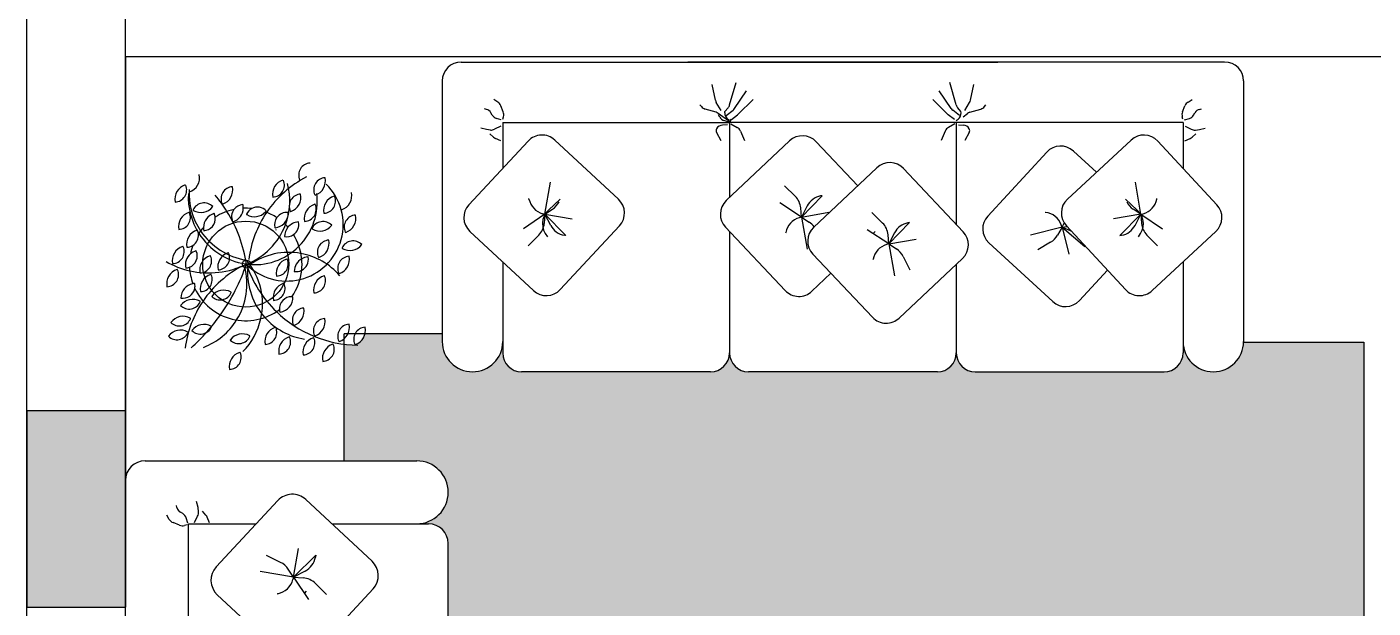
# Model space of a CAD drawing. Header units: millimetres. Extents: x 935 to 1399, y 512 to 900.
# Drawn here: x 1092.188 to 1095.607, y 857.57 to 859.047 of the extents above; entities that cross this region are included whole.
import ezdxf

# ---------------------------------------------------------------- set-up
doc = ezdxf.new("R2010")
doc.units = ezdxf.units.MM
doc.layers.add('LAYER1', color=1, linetype='Continuous')

msp = doc.modelspace()

# ---------------------------------------------------------------- hatches: boundary and pattern name
at = {"linetype": 'Continuous'}
h = msp.add_hatch(dxfattribs=at)
h.set_pattern_fill('SWAMP', color=254, scale=0.05, angle=90, style=0)
h.set_pattern_definition([(90, (1144.02159, 808.49453), (0.04330127, 0.025), [0.00625, -0.04375]), (3e-14, (1144.021589, 808.497655), (0.04330127, -0.025), [0.003125, -0.08347754]), (3e-14, (1144.021589, 808.498436), (0.04330127, -0.025), [0.0025, -0.08410254]), (3e-14, (1144.021589, 808.496873), (0.04330127, -0.025), [0.0025, -0.08410254]), (30, (1144.02159, 808.499217), (0.04330127, -0.025), [0.002, -0.048]), (330, (1144.02159, 808.49609), (2e-11, -0.05), [0.002, -0.048])])
h.paths.add_polyline_path([(1095.12432, 858.21827), (1095.12432, 858.24707, 0.9926943), (1095.27791, 858.24594), (1095.58359, 858.24594), (1095.58359, 856.30747), (1092.99574, 856.30747, 0.0019246), (1092.99365, 856.30845), (1092.99365, 856.42404), (1093.17786, 856.42404, 1), (1093.17786, 856.58404), (1093.20786, 856.58404, 0.4142136), (1093.25786, 856.63404), (1093.25786, 857.13404, 0.4142136), (1093.20786, 857.18404, 0.4142136), (1093.25786, 857.23404), (1093.25786, 857.73404, 0.4142136), (1093.20786, 857.78404), (1093.17786, 857.78404, 1), (1093.17786, 857.94404), (1092.99365, 857.94404), (1092.99365, 858.24058, 0.023235), (1093.0216, 858.23837, -0.0099184), (1093.02104, 858.23945, 0.2707398), (1093.04683, 858.26723), (1093.24272, 858.26723), (1093.24272, 858.24707, 1), (1093.39632, 858.24707), (1093.39632, 858.21827, 0.4142136), (1093.44432, 858.17027), (1093.92432, 858.17027, 0.4142136), (1093.97232, 858.21827, 0.4142136), (1094.02032, 858.17027), (1094.50032, 858.17027, 0.4142136), (1094.54832, 858.21827, 0.4142136), (1094.59632, 858.17027), (1095.07632, 858.17027, 0.4142136)])
msp.add_hatch(color=256).paths.add_polyline_path([(1092.43786, 858.07187), (1092.18786, 858.07187), (1092.18786, 857.57187), (1092.43786, 857.57187)])
msp.add_hatch(color=256).paths.add_polyline_path([(1092.43786, 858.07187), (1092.18786, 858.07187), (1092.18786, 857.57187), (1092.43786, 857.57187)])

# ---------------------------------------------------------------- linework, layer by layer
at = {"color": 6}
for p, q in [((1092.18786, 848.75547), (1092.18786, 862.87187)), ((1092.18786, 858.07187), (1092.18786, 862.87187)), ((1092.43786, 858.72187), (1092.43786, 862.62187)), ((1092.43786, 858.72187), (1092.43786, 862.62187)), ((1092.43786, 852.92187), (1092.43786, 862.62187)), ((1092.43786, 858.72187), (1092.43786, 858.97187)), ((1092.43786, 858.37187), (1092.43786, 858.97187)), ((1092.43786, 858.97187), (1095.92536, 858.97187)), ((1092.43786, 858.97187), (1092.43786, 858.07187)), ((1092.18786, 848.75547), (1092.18786, 857.87187)), ((1092.43786, 857.57187), (1092.43786, 857.59404)), ((1092.43786, 857.59404), (1092.43786, 857.57187)), ((1092.43786, 857.57187), (1092.43786, 857.59404)), ((1092.43786, 857.59404), (1092.43786, 857.57187)), ((1092.43786, 855.46625), (1092.43786, 857.57187)), ((1092.43786, 855.46625), (1092.43786, 857.57187))]:
    msp.add_line(p, q, dxfattribs=at)
at = {"color": 1}
for p, q in [((1093.29072, 858.95747), (1094.65392, 858.95747)), ((1095.22992, 858.95747), (1093.86672, 858.95747)), ((1093.24272, 858.90947), (1093.24272, 858.24707)), ((1093.93651, 858.86026), (1093.92801, 858.90026)), ((1093.97266, 858.84847), (1093.98893, 858.9059)), ((1094.54798, 858.84847), (1094.5317, 858.9059)), ((1094.58413, 858.86026), (1094.59263, 858.90026)), ((1095.27792, 858.90947), (1095.27792, 858.24707)), ((1093.3837, 858.85581), (1093.37334, 858.86212)), ((1093.95093, 858.83419), (1093.93883, 858.85438)), ((1093.98504, 858.83946), (1094.01553, 858.88479)), ((1093.99436, 858.82507), (1094.03204, 858.86277)), ((1094.52627, 858.82507), (1094.4886, 858.86277)), ((1094.5356, 858.83946), (1094.50511, 858.88479)), ((1094.5697, 858.83419), (1094.58181, 858.85438)), ((1095.13694, 858.85581), (1095.14729, 858.86212)), ((1093.3549, 858.83735), (1093.34996, 858.83872)), ((1093.36963, 858.82296), (1093.36627, 858.82863)), ((1093.39776, 858.83097), (1093.39154, 858.84654)), ((1093.90082, 858.8445), (1093.89723, 858.849)), ((1093.93808, 858.82977), (1093.9103, 858.8381)), ((1093.97525, 858.80387), (1093.94391, 858.82686)), ((1093.94754, 858.8174), (1093.94418, 858.82307)), ((1093.96031, 858.82888), (1093.9605, 858.83157)), ((1093.9605, 858.83157), (1093.96877, 858.84121)), ((1093.96417, 858.82147), (1093.98119, 858.83526)), ((1093.97701, 858.81138), (1093.99258, 858.82349)), ((1094.54363, 858.81138), (1094.52806, 858.82349)), ((1094.55646, 858.82147), (1094.53944, 858.83526)), ((1094.56013, 858.83157), (1094.55187, 858.84121)), ((1094.56032, 858.82888), (1094.56013, 858.83157)), ((1094.56564, 858.81872), (1094.57672, 858.82686)), ((1094.58256, 858.82977), (1094.61034, 858.8381)), ((1094.61981, 858.8445), (1094.62341, 858.849)), ((1095.12288, 858.83097), (1095.1291, 858.84654)), ((1095.151, 858.82296), (1095.15436, 858.82863)), ((1095.16574, 858.83735), (1095.17068, 858.83872)), ((1093.35477, 858.78573), (1093.34033, 858.78986)), ((1093.36519, 858.78482), (1093.35477, 858.78573)), ((1093.39123, 858.79467), (1093.37544, 858.78678)), ((1093.3926, 858.8105), (1093.38027, 858.81447)), ((1093.39632, 858.80387), (1093.97232, 858.80387)), ((1093.39632, 858.80387), (1093.39632, 858.68748)), ((1093.39673, 858.81257), (1093.39843, 858.81871)), ((1093.96715, 858.7984), (1093.9545, 858.79742)), ((1093.97051, 858.80494), (1093.95818, 858.8089)), ((1093.97243, 858.80863), (1093.9676, 858.81242)), ((1093.97232, 858.80387), (1093.97232, 858.6383)), ((1093.97232, 858.80387), (1093.97232, 858.61312)), ((1095.12432, 858.80387), (1093.97232, 858.80387)), ((1093.97464, 858.807), (1093.97634, 858.81315)), ((1093.9757, 858.80023), (1093.9918, 858.79151)), ((1094.54494, 858.80023), (1094.52884, 858.79151)), ((1094.54821, 858.80863), (1094.55304, 858.81242)), ((1094.54832, 858.80387), (1094.54832, 858.54507)), ((1094.55348, 858.7984), (1094.56614, 858.79742)), ((1095.12391, 858.81257), (1095.1222, 858.81871)), ((1095.12432, 858.80387), (1095.12432, 858.68748)), ((1095.12804, 858.8105), (1095.14036, 858.81447)), ((1095.12941, 858.79467), (1095.14519, 858.78678)), ((1095.15545, 858.78482), (1095.16587, 858.78573)), ((1095.16587, 858.78573), (1095.18031, 858.78986)), ((1093.31037, 858.59494), (1093.46063, 858.75672)), ((1093.37302, 858.76649), (1093.36371, 858.77471)), ((1093.39191, 858.75751), (1093.37834, 858.76317)), ((1093.52847, 858.75922), (1093.69025, 858.60896)), ((1093.93929, 858.77847), (1093.95065, 858.75802)), ((1094.12478, 858.75701), (1093.9642, 858.60546)), ((1094.00033, 858.78212), (1094.01054, 858.75802)), ((1094.29822, 858.64318), (1094.19264, 858.75505)), ((1094.52031, 858.78212), (1094.51009, 858.75802)), ((1094.58134, 858.77847), (1094.56999, 858.75802)), ((1094.99217, 858.75922), (1094.83039, 858.60896)), ((1095.21027, 858.59494), (1095.06, 858.75672)), ((1095.12872, 858.75751), (1095.1423, 858.76317)), ((1095.14761, 858.76649), (1095.15692, 858.77471)), ((1094.77787, 858.72853), (1094.62813, 858.56626)), ((1094.90407, 858.67739), (1094.8457, 858.73126)), ((1094.34662, 858.68886), (1094.18604, 858.5373)), ((1094.56602, 858.52632), (1094.41447, 858.68689)), ((1093.50354, 858.57054), (1093.51723, 858.652)), ((1095.01709, 858.57054), (1095.00341, 858.652)), ((1094.13925, 858.61645), (1094.11228, 858.64334)), ((1094.15522, 858.56354), (1094.20795, 858.61794)), ((1094.20795, 858.61794), (1094.20359, 858.61712)), ((1093.46303, 858.60944), (1093.46279, 858.61069)), ((1093.46303, 858.60944), (1093.46279, 858.61069)), ((1093.50354, 858.57054), (1093.52283, 858.58342)), ((1093.51267, 858.58152), (1093.54261, 858.60915)), ((1094.15522, 858.56354), (1094.10032, 858.59966)), ((1094.15522, 858.56354), (1094.15316, 858.58671)), ((1094.16969, 858.59181), (1094.15522, 858.56354)), ((1095.00797, 858.58152), (1094.97802, 858.60915)), ((1095.01709, 858.57054), (1094.99781, 858.58342)), ((1095.05761, 858.60944), (1095.05784, 858.61069)), ((1093.50354, 858.57054), (1093.44893, 858.53399)), ((1093.50354, 858.57054), (1093.49766, 858.57213)), ((1093.50354, 858.57054), (1093.50167, 858.54736)), ((1093.50354, 858.57054), (1093.55671, 858.51657)), ((1093.51824, 858.54239), (1093.50354, 858.57054)), ((1093.50354, 858.57054), (1093.57302, 858.55884)), ((1094.15522, 858.56354), (1094.14935, 858.56191)), ((1094.15522, 858.56354), (1094.22459, 858.57579)), ((1094.15522, 858.56354), (1094.16955, 858.4822)), ((1094.15522, 858.56354), (1094.17461, 858.55082)), ((1094.36108, 858.54829), (1094.33411, 858.57519)), ((1094.37705, 858.49539), (1094.42978, 858.54978)), ((1094.42978, 858.54978), (1094.42543, 858.54896)), ((1094.77516, 858.5752), (1094.7739, 858.57535)), ((1094.81706, 858.53781), (1094.82269, 858.54781)), ((1095.01709, 858.57054), (1094.94762, 858.55884)), ((1095.01709, 858.57054), (1094.96393, 858.51657)), ((1095.0024, 858.54239), (1095.01709, 858.57054)), ((1095.01709, 858.57054), (1095.02298, 858.57213)), ((1095.01709, 858.57054), (1095.0717, 858.53399)), ((1095.01709, 858.57054), (1095.01896, 858.54736)), ((1093.47465, 858.37684), (1093.31287, 858.5271)), ((1093.48799, 858.51751), (1093.46124, 858.4904)), ((1093.69275, 858.54112), (1093.54249, 858.37934)), ((1093.55671, 858.51657), (1093.55235, 858.51735)), ((1093.96224, 858.53761), (1094.11379, 858.37703)), ((1093.97232, 858.52693), (1093.97232, 858.21827)), ((1094.11502, 858.52432), (1094.11479, 858.52307)), ((1094.37705, 858.49539), (1094.32215, 858.5315)), ((1094.33703, 858.52172), (1094.34222, 858.52662)), ((1094.37705, 858.49539), (1094.375, 858.51855)), ((1094.39152, 858.52365), (1094.37705, 858.49539)), ((1094.81706, 858.53781), (1094.7369, 858.51789)), ((1094.81706, 858.53781), (1094.80571, 858.51759)), ((1094.81706, 858.53781), (1094.81502, 858.54355)), ((1094.81706, 858.53781), (1094.82917, 858.53973)), ((1094.81706, 858.53781), (1094.83407, 858.46944)), ((1094.81706, 858.53781), (1094.87496, 858.48896)), ((1094.84012, 858.52795), (1094.81706, 858.53781)), ((1094.82788, 858.54112), (1094.97815, 858.37934)), ((1094.96393, 858.51657), (1094.96829, 858.51735)), ((1095.03264, 858.51751), (1095.0594, 858.4904)), ((1095.04598, 858.37684), (1095.20777, 858.5271)), ((1094.37705, 858.49539), (1094.37118, 858.49375)), ((1094.37705, 858.49539), (1094.44643, 858.50764)), ((1094.37705, 858.49539), (1094.39644, 858.48266)), ((1094.37705, 858.49539), (1094.39139, 858.41404)), ((1094.63086, 858.49843), (1094.79313, 858.3487)), ((1094.78791, 858.49955), (1094.75506, 858.48053)), ((1094.87496, 858.48896), (1094.87443, 858.491)), ((1093.39632, 858.44959), (1093.39632, 858.21827)), ((1093.39632, 858.44959), (1093.39632, 858.21827)), ((1093.97232, 858.45409), (1093.97232, 858.21827)), ((1094.18408, 858.46945), (1094.33563, 858.30887)), ((1094.33685, 858.45616), (1094.33662, 858.45491)), ((1094.40348, 858.30691), (1094.56406, 858.45846)), ((1094.41321, 858.46366), (1094.42991, 858.42957)), ((1094.54832, 858.44361), (1094.54832, 858.21827)), ((1095.12432, 858.44959), (1095.12432, 858.21827)), ((1094.18165, 858.37507), (1094.23004, 858.42075)), ((1094.86096, 858.35142), (1094.93228, 858.42872)), ((1093.24272, 858.26723), (1092.99365, 858.26723)), ((1093.24272, 858.26723), (1092.99365, 858.26723)), ((1093.92432, 858.17027), (1093.44432, 858.17027)), ((1094.50032, 858.17027), (1094.02032, 858.17027)), ((1094.59632, 858.17027), (1095.07632, 858.17027)), ((1092.48786, 857.94404), (1093.17786, 857.94404)), ((1092.48786, 857.94404), (1093.17786, 857.94404)), ((1092.43786, 856.47404), (1092.43786, 857.89404)), ((1092.43786, 856.47404), (1092.43786, 857.89404)), ((1092.56878, 857.8252), (1092.56735, 857.83035)), ((1092.56878, 857.8252), (1092.56735, 857.83035)), ((1092.62255, 857.82533), (1092.61825, 857.84038)), ((1092.62255, 857.82533), (1092.61825, 857.84038)), ((1092.66864, 857.67457), (1092.82516, 857.84309)), ((1092.66864, 857.67457), (1092.82516, 857.84309)), ((1092.89583, 857.8457), (1093.06435, 857.68917)), ((1092.89583, 857.8457), (1093.06435, 857.68917)), ((1092.54954, 857.7952), (1092.54297, 857.80599)), ((1092.54954, 857.7952), (1092.54297, 857.80599)), ((1092.58376, 857.80985), (1092.57785, 857.81335)), ((1092.58376, 857.80985), (1092.57785, 857.81335)), ((1092.59674, 857.78593), (1092.59261, 857.79877)), ((1092.59674, 857.78593), (1092.59261, 857.79877)), ((1092.61323, 857.78736), (1092.62145, 857.8038)), ((1092.61323, 857.78736), (1092.62145, 857.8038)), ((1092.62349, 857.81448), (1092.62255, 857.82533)), ((1092.62349, 857.81448), (1092.62255, 857.82533)), ((1092.64258, 857.80632), (1092.63402, 857.81602)), ((1092.64258, 857.80632), (1092.63402, 857.81602)), ((1092.65194, 857.78664), (1092.64605, 857.80078)), ((1092.65194, 857.78664), (1092.64605, 857.80078)), ((1092.57542, 857.78055), (1092.5592, 857.78703)), ((1092.57542, 857.78055), (1092.5592, 857.78703)), ((1092.59459, 857.78163), (1092.58819, 857.77985)), ((1092.59459, 857.78163), (1092.58819, 857.77985)), ((1092.59786, 857.78404), (1092.77032, 857.78404)), ((1092.59786, 856.58404), (1092.59786, 857.78404)), ((1092.59786, 857.78404), (1092.77032, 857.78404)), ((1092.59786, 856.58404), (1092.59786, 857.78404)), ((1092.96221, 857.78404), (1093.20786, 857.78404)), ((1092.96221, 857.78404), (1093.20786, 857.78404)), ((1093.25786, 857.23404), (1093.25786, 857.73404)), ((1093.25786, 857.23404), (1093.25786, 857.73404)), ((1092.83183, 857.686), (1092.79619, 857.70312)), ((1092.83183, 857.686), (1092.79619, 857.70312)), ((1092.86518, 857.6486), (1092.87737, 857.72097)), ((1092.86518, 857.6486), (1092.87737, 857.72097)), ((1092.86518, 857.6486), (1092.9214, 857.70398)), ((1092.86518, 857.6486), (1092.9214, 857.70398)), ((1092.9214, 857.70398), (1092.92059, 857.69944)), ((1092.9214, 857.70398), (1092.92059, 857.69944)), ((1092.86518, 857.6486), (1092.78033, 857.66286)), ((1092.86518, 857.6486), (1092.78033, 857.66286)), ((1092.86518, 857.6486), (1092.85177, 857.66869)), ((1092.86518, 857.6486), (1092.85177, 857.66869)), ((1092.8945, 857.66391), (1092.86518, 857.6486)), ((1092.8945, 857.66391), (1092.86518, 857.6486)), ((1092.86518, 857.6486), (1092.86352, 857.64247)), ((1092.86518, 857.6486), (1092.86352, 857.64247)), ((1092.86518, 857.6486), (1092.90326, 857.59172)), ((1092.86518, 857.6486), (1092.88932, 857.64665)), ((1092.86518, 857.6486), (1092.90326, 857.59172)), ((1092.86518, 857.6486), (1092.88932, 857.64665)), ((1092.92042, 857.6324), (1092.94866, 857.60454)), ((1092.92042, 857.6324), (1092.94866, 857.60454)), ((1092.83977, 857.44738), (1092.67125, 857.6039)), ((1092.83977, 857.44738), (1092.67125, 857.6039)), ((1092.82466, 857.6064), (1092.82336, 857.60615)), ((1092.82466, 857.6064), (1092.82336, 857.60615)), ((1092.89294, 857.60713), (1092.898, 857.61258)), ((1092.89294, 857.60713), (1092.898, 857.61258)), ((1093.06696, 857.61851), (1092.91043, 857.44999)), ((1093.06696, 857.61851), (1092.91043, 857.44999))]:
    msp.add_line(p, q, dxfattribs=at)
for p, q in [((1092.18786, 858.07187), (1092.43786, 858.07187)), ((1092.18786, 858.07187), (1092.18786, 857.57187)), ((1092.18786, 858.07187), (1092.43786, 858.07187)), ((1092.18786, 858.07187), (1092.18786, 857.57187)), ((1092.43786, 858.07187), (1092.43786, 857.57187)), ((1092.43786, 858.07187), (1092.43786, 857.57187)), ((1092.18786, 857.57187), (1092.43786, 857.57187)), ((1092.18786, 857.57187), (1092.43786, 857.57187))]:
    msp.add_line(p, q)
for points in [[(1092.99365, 857.94404), (1092.99365, 858.26723)], [(1092.99365, 857.94404), (1092.99365, 858.26723)], [(1095.27792, 858.24594), (1095.58359, 858.24594), (1095.58359, 856.30747), (1092.99365, 856.30747)]]:
    msp.add_lwpolyline(points, dxfattribs=at)
for centre, radius, start, end in [((1093.29072, 858.90947), 0.048, 90, 180), ((1095.22992, 858.90947), 0.048, 0, 90), ((1093.37371, 858.83942), 0.0192, 21.7889, 58.65521), ((1093.95529, 858.86426), 0.0192, 192.00402, 210.94759), ((1094.56535, 858.86426), 0.0192, 329.05241, 347.99598), ((1095.14693, 858.83942), 0.0192, 121.34479, 158.2111), ((1093.34975, 858.81885), 0.0192, 30.63456, 74.46621), ((1093.38615, 858.83275), 0.0192, 210.63456, 252.17076), ((1093.37993, 858.82385), 0.0192, 344.48527, 21.7889), ((1093.91582, 858.85649), 0.0192, 218.64231, 253.29051), ((1093.93256, 858.81138), 0.0192, 53.72911, 73.29051), ((1093.97946, 858.82752), 0.0192, 175.91725, 231.82487), ((1093.95419, 858.8537), 0.0192, 319.41659, 344.17726), ((1093.96911, 858.85018), 0.0192, 309.00882, 326.07332), ((1093.96911, 858.85018), 0.0192, 309.00882, 326.07332), ((1093.98078, 858.83864), 0.0192, 307.89269, 315.01825), ((1094.53985, 858.83864), 0.0192, 224.98175, 232.10731), ((1094.55153, 858.85018), 0.0192, 213.92668, 230.99118), ((1094.55153, 858.85018), 0.0192, 213.92668, 230.99118), ((1094.56645, 858.8537), 0.0192, 195.82274, 220.58341), ((1094.54117, 858.82752), 0.0192, 308.17513, 4.08275), ((1094.58808, 858.81138), 0.0192, 106.70949, 126.27089), ((1094.60482, 858.85649), 0.0192, 286.70949, 321.35769), ((1095.1407, 858.82385), 0.0192, 158.2111, 195.51473), ((1095.13448, 858.83275), 0.0192, 287.82924, 329.36544), ((1095.17088, 858.81885), 0.0192, 105.53379, 149.36544), ((1093.36685, 858.80395), 0.0192, 265.02713, 296.57978), ((1093.94769, 858.78313), 0.0096, 149.64305, 209.03916), ((1093.95597, 858.77828), 0.0192, 94.40124, 149.64305), ((1093.96406, 858.82718), 0.0192, 210.63456, 252.17076), ((1093.98265, 858.77463), 0.0192, 22.97574, 61.54158), ((1094.53799, 858.77463), 0.0192, 118.45842, 157.02426), ((1094.56467, 858.77828), 0.0192, 30.35695, 85.59876), ((1094.57295, 858.78313), 0.0096, 330.96084, 30.35695), ((1095.15379, 858.80395), 0.0192, 243.42022, 274.97287), ((1093.38573, 858.78089), 0.0192, 228.55797, 247.36724), ((1093.4958, 858.72405), 0.048, 47.11348, 137.11348), ((1094.15773, 858.7221), 0.048, 43.34338, 133.34338), ((1095.02483, 858.72405), 0.048, 42.88652, 132.88652), ((1095.13491, 858.78089), 0.0192, 292.63276, 311.44203), ((1094.81314, 858.69598), 0.048, 47.30145, 137.30145), ((1094.37956, 858.65395), 0.048, 43.34338, 133.34338), ((1094.10535, 858.58246), 0.048, 5.07111, 45.07802), ((1094.21242, 858.56994), 0.048, 100.59144, 152.89174), ((1093.34554, 858.56227), 0.048, 137.11348, 227.11348), ((1093.34554, 858.56227), 0.048, 137.11348, 227.11348), ((1093.51018, 858.61847), 0.048, 190.8422, 254.8871), ((1093.54522, 858.54625), 0.048, 132.69855, 222.69855), ((1093.49618, 858.62334), 0.048, 303.72917, 334.34465), ((1093.65758, 858.57379), 0.048, 317.11348, 47.11348), ((1093.99715, 858.57055), 0.048, 133.34338, 223.34338), ((1094.86305, 858.57379), 0.048, 132.88652, 222.88652), ((1095.02446, 858.62334), 0.048, 205.65535, 236.27083), ((1094.97542, 858.54625), 0.048, 317.30145, 47.30145), ((1095.01046, 858.61847), 0.048, 285.1129, 349.1578), ((1095.1751, 858.56227), 0.048, 312.88652, 42.88652), ((1093.45383, 858.55123), 0.048, 315.37884, 355.38574), ((1094.16223, 858.51567), 0.048, 105.56975, 169.61465), ((1094.14827, 858.51069), 0.048, 35.4815, 56.72768), ((1094.32718, 858.51431), 0.048, 5.07111, 45.07802), ((1094.43425, 858.50178), 0.048, 100.59144, 152.89174), ((1094.66341, 858.53371), 0.048, 137.30145, 227.30145), ((1094.76978, 858.52751), 0.048, 19.52782, 83.57272), ((1095.06681, 858.55123), 0.048, 184.61426, 224.62116), ((1093.56079, 858.5646), 0.048, 207.56512, 259.86542), ((1094.21898, 858.5024), 0.048, 133.34338, 223.34338), ((1094.53111, 858.49337), 0.048, 313.34338, 43.34338), ((1094.76385, 858.54109), 0.048, 300.07027, 330.68575), ((1094.95985, 858.5646), 0.048, 280.13458, 332.43488), ((1094.38406, 858.44751), 0.048, 105.56975, 169.61465), ((1094.37011, 858.44253), 0.048, 26.11221, 56.72768), ((1093.50732, 858.41201), 0.048, 227.11348, 317.11348), ((1094.1487, 858.40998), 0.048, 223.34338, 313.34338), ((1095.01332, 858.41201), 0.048, 222.88652, 312.88652), ((1094.82568, 858.38397), 0.048, 227.30145, 317.30145), ((1094.37054, 858.34182), 0.048, 223.34338, 313.34338), ((1093.31952, 858.24707), 0.0768, 180, 0), ((1093.31952, 858.24707), 0.0768, 180, 0), ((1095.20112, 858.24707), 0.0768, 180, 0), ((1093.44432, 858.21827), 0.048, 180, 270), ((1093.44432, 858.21827), 0.048, 180, 270), ((1093.92432, 858.21827), 0.048, 270, 0), ((1094.02032, 858.21827), 0.048, 180, 270), ((1094.50032, 858.21827), 0.048, 270, 0), ((1094.59632, 858.21827), 0.048, 180, 270), ((1095.07632, 858.21827), 0.048, 270, 0), ((1092.48786, 857.89404), 0.05, 90, 180), ((1092.48786, 857.89404), 0.05, 90, 180), ((1093.17786, 857.86404), 0.08, 270, 90), ((1093.17786, 857.86404), 0.08, 270, 90), ((1092.8618, 857.80906), 0.05, 47.11348, 137.11348), ((1092.8618, 857.80906), 0.05, 47.11348, 137.11348), ((1092.56662, 857.80561), 0.02, 211.34479, 248.2111), ((1092.56662, 857.80561), 0.02, 211.34479, 248.2111), ((1092.58805, 857.83056), 0.02, 195.53379, 239.36544), ((1092.58805, 857.83056), 0.02, 195.53379, 239.36544), ((1092.57357, 857.79264), 0.02, 17.82924, 59.36544), ((1092.57357, 857.79264), 0.02, 17.82924, 59.36544), ((1092.60357, 857.81275), 0.02, 333.42022, 4.97287), ((1092.60357, 857.81275), 0.02, 333.42022, 4.97287), ((1092.62759, 857.79308), 0.02, 22.63276, 41.44203), ((1092.62759, 857.79308), 0.02, 22.63276, 41.44203), ((1092.58284, 857.79912), 0.02, 248.2111, 285.51473), ((1092.58284, 857.79912), 0.02, 248.2111, 285.51473), ((1093.20786, 857.73404), 0.05, 0, 90), ((1093.20786, 857.73404), 0.05, 0, 90), ((1092.87137, 857.70824), 0.05, 297.56512, 349.86542), ((1092.87137, 857.70824), 0.05, 297.56512, 349.86542), ((1092.70527, 857.64054), 0.05, 137.11348, 227.11348), ((1092.70527, 857.64054), 0.05, 137.11348, 227.11348), ((1092.81018, 857.64093), 0.05, 33.72917, 64.34465), ((1092.81018, 857.64093), 0.05, 33.72917, 64.34465), ((1093.03032, 857.65253), 0.05, 317.11348, 47.11348), ((1093.03032, 857.65253), 0.05, 317.11348, 47.11348), ((1092.81525, 857.65551), 0.05, 280.8422, 344.8871), ((1092.81525, 857.65551), 0.05, 280.8422, 344.8871), ((1092.8853, 857.59682), 0.05, 45.37884, 85.38574), ((1092.8853, 857.59682), 0.05, 45.37884, 85.38574)]:
    msp.add_arc(centre, radius, start, end, dxfattribs=at)
at = {"layer": 'LAYER1'}
for centre, radius in [((1092.74375, 858.44395), 0.10934), ((1092.74375, 858.44395), 0.10934), ((1092.74375, 858.44395), 0.10934), ((1092.74375, 858.44395), 0.10934), ((1092.74533, 858.44395), 0.01011), ((1092.74533, 858.44395), 0.01011), ((1092.74533, 858.44395), 0.01011), ((1092.74533, 858.44395), 0.01011)]:
    msp.add_circle(centre, radius, dxfattribs=at)
for centre, radius, start, end in [((1092.90892, 858.67022), 0.03072, 93.38057, 204.4039), ((1092.58884, 858.66323), 0.03756, 288.17868, 12.61208), ((1093.02467, 858.42051), 0.2757, 117.33103, 145.74295), ((1092.84929, 858.62186), 0.03756, 107.13764, 191.57105), ((1092.81123, 858.64502), 0.03072, 272.33954, 23.36287), ((1092.68356, 858.60441), 0.17194, 339.4885, 15.0874), ((1092.94704, 858.63279), 0.03072, 93.38057, 204.4039), ((1092.90857, 858.65526), 0.03756, 288.17868, 12.61208), ((1092.60096, 858.60921), 0.03756, 107.13764, 191.57105), ((1092.60096, 858.60921), 0.03756, 107.13764, 191.57105), ((1092.56291, 858.63237), 0.03072, 272.33954, 23.36287), ((1092.56291, 858.63237), 0.03072, 272.33954, 23.36287), ((1092.76967, 858.61429), 0.17194, 176.96723, 212.41656), ((1092.76967, 858.61429), 0.17194, 176.96723, 212.41656), ((1092.77146, 858.62434), 0.17194, 176.96723, 213.96318), ((1092.77146, 858.62434), 0.17194, 176.96723, 213.96318), ((1092.39264, 858.38998), 0.3568, 31.76546, 39.99551), ((1092.39264, 858.38998), 0.3568, 31.76546, 39.99551), ((1092.71163, 858.60994), 0.03072, 93.38057, 204.4039), ((1092.71163, 858.60994), 0.03072, 93.38057, 204.4039), ((1092.67316, 858.6324), 0.03756, 288.17868, 12.61208), ((1092.67316, 858.6324), 0.03756, 288.17868, 12.61208), ((1092.88476, 858.59128), 0.03072, 93.38057, 204.4039), ((1092.88476, 858.59128), 0.03072, 93.38057, 204.4039), ((1092.84629, 858.61374), 0.03756, 288.17868, 12.61208), ((1092.84629, 858.61374), 0.03756, 288.17868, 12.61208), ((1092.76588, 858.60201), 0.1594, 315.08964, 7.61396), ((1092.76588, 858.60201), 0.1594, 315.08964, 7.61396), ((1092.84768, 858.54445), 0.14344, 283.58903, 45.69939), ((1092.84768, 858.54445), 0.14344, 283.58903, 45.69939), ((1092.97899, 858.58076), 0.03756, 107.13764, 191.57105), ((1092.97899, 858.58076), 0.03756, 107.13764, 191.57105), ((1092.94093, 858.60392), 0.03072, 272.33954, 23.36287), ((1092.94093, 858.60392), 0.03072, 272.33954, 23.36287), ((1092.96821, 858.6157), 0.001, 23.36287, 107.13764), ((1092.96821, 858.6157), 0.001, 23.36287, 107.13764), ((1092.9755, 858.61801), 0.03756, 288.17868, 12.61208), ((1092.9755, 858.61801), 0.03756, 288.17868, 12.61208), ((1092.61069, 858.58145), 0.001, 154.86184, 238.63661), ((1092.61069, 858.58145), 0.001, 154.86184, 238.63661), ((1092.63759, 858.56882), 0.03072, 43.83851, 154.86184), ((1092.63759, 858.56882), 0.03072, 43.83851, 154.86184), ((1092.62972, 858.61267), 0.03756, 238.63661, 323.07002), ((1092.62972, 858.61267), 0.03756, 238.63661, 323.07002), ((1092.74359, 858.44304), 0.14294, 102.14243, 122.79041), ((1092.74359, 858.44304), 0.14294, 102.14243, 122.79041), ((1092.68457, 858.59766), 0.001, 204.4039, 288.17868), ((1092.68457, 858.59766), 0.001, 204.4039, 288.17868), ((1092.73837, 858.56471), 0.03072, 143.98164, 204.4039), ((1092.73837, 858.56471), 0.03072, 143.98164, 204.4039), ((1092.6999, 858.58717), 0.03756, 288.17868, 357.96648), ((1092.6999, 858.58717), 0.03756, 288.17868, 357.96648), ((1092.73837, 858.56471), 0.03072, 93.38057, 143.98164), ((1092.73837, 858.56471), 0.03072, 93.38057, 143.98164), ((1092.6999, 858.58717), 0.03756, 357.96648, 12.61208), ((1092.6999, 858.58717), 0.03756, 357.96648, 12.61208), ((1092.74359, 858.44304), 0.14294, 83.7908, 92.46579), ((1092.74359, 858.44304), 0.14294, 83.7908, 92.46579), ((1092.77375, 858.55817), 0.03072, 118.6061, 154.86184), ((1092.77375, 858.55817), 0.03072, 118.6061, 154.86184), ((1092.77375, 858.55817), 0.03072, 43.83851, 118.6061), ((1092.77375, 858.55817), 0.03072, 43.83851, 118.6061), ((1092.92995, 858.56021), 0.03756, 107.13764, 191.57105), ((1092.92995, 858.56021), 0.03756, 107.13764, 191.57105), ((1092.8919, 858.58336), 0.03072, 272.33954, 23.36287), ((1092.8919, 858.58336), 0.03072, 272.33954, 23.36287), ((1092.91918, 858.59515), 0.001, 23.36287, 107.13764), ((1092.91918, 858.59515), 0.001, 23.36287, 107.13764), ((1092.9869, 858.58327), 0.001, 204.4039, 288.17868), ((1092.9869, 858.58327), 0.001, 204.4039, 288.17868), ((1092.61045, 858.53966), 0.03756, 107.13764, 191.57105), ((1092.61045, 858.53966), 0.03756, 107.13764, 191.57105), ((1092.5724, 858.56281), 0.03072, 272.33954, 23.36287), ((1092.5724, 858.56281), 0.03072, 272.33954, 23.36287), ((1092.59968, 858.5746), 0.001, 23.36287, 107.13764), ((1092.59968, 858.5746), 0.001, 23.36287, 107.13764), ((1092.67372, 858.5365), 0.03756, 107.13764, 178.72476), ((1092.67372, 858.5365), 0.03756, 107.13764, 178.72476), ((1092.63567, 858.55965), 0.03072, 272.33954, 6.6283), ((1092.63567, 858.55965), 0.03072, 272.33954, 6.6283), ((1092.66295, 858.57144), 0.001, 23.36287, 107.13764), ((1092.66295, 858.57144), 0.001, 23.36287, 107.13764), ((1092.63567, 858.55965), 0.03072, 6.6283, 23.36287), ((1092.63567, 858.55965), 0.03072, 6.6283, 23.36287), ((1092.39264, 858.38998), 0.3568, 8.69905, 31.76546), ((1092.39264, 858.38998), 0.3568, 8.69905, 31.76546), ((1092.7113, 858.55244), 0.001, 204.4039, 288.17868), ((1092.7113, 858.55244), 0.001, 204.4039, 288.17868), ((1092.74685, 858.57079), 0.001, 154.86184, 238.63661), ((1092.74685, 858.57079), 0.001, 154.86184, 238.63661), ((1092.76588, 858.60201), 0.03756, 238.63661, 317.97949), ((1092.76588, 858.60201), 0.03756, 238.63661, 317.97949), ((1093.02467, 858.42051), 0.2757, 145.74295, 172.71362), ((1093.02467, 858.42051), 0.2757, 145.74295, 172.71362), ((1092.76588, 858.60201), 0.03756, 317.97949, 323.07002), ((1092.76588, 858.60201), 0.03756, 317.97949, 323.07002), ((1092.74359, 858.44304), 0.14294, 56.45063, 69.43833), ((1092.74359, 858.44304), 0.14294, 56.45063, 69.43833), ((1092.84768, 858.54445), 0.03072, 144.77841, 194.01247), ((1092.84768, 858.54445), 0.03072, 144.77841, 194.01247), ((1092.81389, 858.57348), 0.03756, 277.78724, 316.37904), ((1092.81389, 858.57348), 0.03756, 277.78724, 316.37904), ((1092.84768, 858.54445), 0.03072, 82.98914, 144.77841), ((1092.84768, 858.54445), 0.03072, 82.98914, 144.77841), ((1092.81389, 858.57348), 0.03756, 316.37904, 2.22065), ((1092.81389, 858.57348), 0.03756, 316.37904, 2.22065), ((1092.74359, 858.44304), 0.14294, 41.36895, 46.99327), ((1092.74359, 858.44304), 0.14294, 41.36895, 46.99327), ((1092.87995, 858.51374), 0.03756, 94.88827, 140.76068), ((1092.87995, 858.51374), 0.03756, 94.88827, 140.76068), ((1092.85769, 858.579), 0.001, 204.4039, 288.17868), ((1092.85769, 858.579), 0.001, 204.4039, 288.17868), ((1092.84768, 858.54445), 0.03072, 303.72778, 11.1135), ((1092.84768, 858.54445), 0.03072, 303.72778, 11.1135), ((1092.87683, 858.55017), 0.001, 11.1135, 94.88827), ((1092.87683, 858.55017), 0.001, 11.1135, 94.88827), ((1092.93992, 858.52155), 0.03072, 43.83851, 154.86184), ((1092.93992, 858.52155), 0.03072, 43.83851, 154.86184), ((1093.02425, 858.53799), 0.03072, 93.38057, 204.4039), ((1093.02425, 858.53799), 0.03072, 93.38057, 204.4039), ((1092.98578, 858.56045), 0.03756, 288.17868, 12.61208), ((1092.98578, 858.56045), 0.03756, 288.17868, 12.61208), ((1092.63102, 858.49443), 0.03756, 107.13764, 191.57105), ((1092.63102, 858.49443), 0.03756, 107.13764, 191.57105), ((1092.59297, 858.51759), 0.03072, 301.68545, 5.64628), ((1092.59297, 858.51759), 0.03072, 301.68545, 5.64628), ((1092.62025, 858.52938), 0.001, 23.36287, 107.13764), ((1092.62025, 858.52938), 0.001, 23.36287, 107.13764), ((1092.59297, 858.51759), 0.03072, 5.64628, 23.36287), ((1092.59297, 858.51759), 0.03072, 5.64628, 23.36287), ((1092.74359, 858.44304), 0.14294, 138.72336, 147.13049), ((1092.74359, 858.44304), 0.14294, 138.72336, 147.13049), ((1092.76967, 858.61429), 0.17194, 212.41656, 261.0002), ((1092.76967, 858.61429), 0.17194, 212.41656, 261.0002), ((1092.77146, 858.62434), 0.17194, 213.96318, 261.0002), ((1092.77146, 858.62434), 0.17194, 213.96318, 261.0002), ((1092.67372, 858.5365), 0.03756, 178.72476, 191.57105), ((1092.67372, 858.5365), 0.03756, 178.72476, 191.57105), ((1092.68356, 858.60441), 0.17194, 291.05442, 339.4885), ((1092.68356, 858.60441), 0.17194, 291.05442, 339.4885), ((1092.81884, 858.53725), 0.001, 194.01247, 277.78724), ((1092.81884, 858.53725), 0.001, 194.01247, 277.78724), ((1092.82061, 858.53217), 0.001, 204.4039, 288.17868), ((1092.82061, 858.53217), 0.001, 204.4039, 288.17868), ((1092.87995, 858.51374), 0.03756, 140.76068, 179.32168), ((1092.87995, 858.51374), 0.03756, 140.76068, 179.32168), ((1092.84768, 858.54445), 0.03072, 260.09017, 303.72778), ((1092.84768, 858.54445), 0.03072, 260.09017, 303.72778), ((1092.74359, 858.44304), 0.14294, 5.8965, 32.05556), ((1092.74359, 858.44304), 0.14294, 5.8965, 32.05556), ((1092.91302, 858.53417), 0.001, 154.86184, 238.63661), ((1092.91302, 858.53417), 0.001, 154.86184, 238.63661), ((1092.93205, 858.56539), 0.03756, 238.63661, 323.07002), ((1092.93205, 858.56539), 0.03756, 238.63661, 323.07002), ((1092.99719, 858.52571), 0.001, 204.4039, 288.17868), ((1092.99719, 858.52571), 0.001, 204.4039, 288.17868), ((1092.59464, 858.45271), 0.03756, 107.13764, 191.57105), ((1092.59464, 858.45271), 0.03756, 107.13764, 191.57105), ((1092.55658, 858.47587), 0.03072, 272.33954, 23.36287), ((1092.55658, 858.47587), 0.03072, 272.33954, 23.36287), ((1092.58386, 858.48765), 0.001, 23.36287, 107.13764), ((1092.58386, 858.48765), 0.001, 23.36287, 107.13764), ((1092.59297, 858.51759), 0.03072, 272.33954, 301.68545), ((1092.59297, 858.51759), 0.03072, 272.33954, 301.68545), ((1092.74359, 858.44304), 0.14294, 160.20124, 169.12472), ((1092.74359, 858.44304), 0.14294, 160.20124, 169.12472), ((1092.62785, 858.44165), 0.03756, 107.13764, 130.97907), ((1092.62785, 858.44165), 0.03756, 107.13764, 130.97907), ((1092.61708, 858.47659), 0.001, 23.36287, 107.13764), ((1092.61708, 858.47659), 0.001, 23.36287, 107.13764), ((1092.76588, 858.60201), 0.1594, 262.59281, 315.08964), ((1092.76588, 858.60201), 0.1594, 262.59281, 315.08964), ((1092.95638, 858.47427), 0.03072, 93.38057, 204.4039), ((1092.95638, 858.47427), 0.03072, 93.38057, 204.4039), ((1092.91791, 858.49673), 0.03756, 288.17868, 12.61208), ((1092.91791, 858.49673), 0.03756, 288.17868, 12.61208), ((1092.98912, 858.48484), 0.001, 154.86184, 238.63661), ((1092.98912, 858.48484), 0.001, 154.86184, 238.63661), ((1093.01602, 858.47221), 0.03072, 43.83851, 154.86184), ((1093.01602, 858.47221), 0.03072, 43.83851, 154.86184), ((1093.00815, 858.51606), 0.03756, 238.63661, 323.07002), ((1093.00815, 858.51606), 0.03756, 238.63661, 323.07002), ((1092.6495, 858.63927), 0.21756, 240.22964, 257.26623), ((1092.6495, 858.63927), 0.21756, 240.22964, 257.26623), ((1092.62785, 858.44165), 0.03756, 130.97907, 191.57105), ((1092.62785, 858.44165), 0.03756, 130.97907, 191.57105), ((1092.5898, 858.4648), 0.03072, 291.02522, 23.36287), ((1092.5898, 858.4648), 0.03072, 291.02522, 23.36287), ((1092.6495, 858.63927), 0.21756, 257.26623, 296.13413), ((1092.6495, 858.63927), 0.21756, 257.26623, 296.13413), ((1092.66423, 858.429), 0.03756, 107.13764, 191.57105), ((1092.66423, 858.429), 0.03756, 107.13764, 191.57105), ((1092.62618, 858.45216), 0.03072, 272.33954, 23.36287), ((1092.62618, 858.45216), 0.03072, 272.33954, 23.36287), ((1092.65346, 858.46394), 0.001, 23.36287, 107.13764), ((1092.65346, 858.46394), 0.001, 23.36287, 107.13764), ((1092.7101, 858.4369), 0.03756, 107.13764, 191.57105), ((1092.7101, 858.4369), 0.03756, 107.13764, 191.57105), ((1092.67205, 858.46006), 0.03072, 272.33954, 23.36287), ((1092.67205, 858.46006), 0.03072, 272.33954, 23.36287), ((1092.26732, 858.60646), 0.50489, 324.76435, 341.22297), ((1092.26732, 858.60646), 0.50489, 324.76435, 341.22297), ((1092.69933, 858.47184), 0.001, 23.36287, 107.13764), ((1092.69933, 858.47184), 0.001, 23.36287, 107.13764), ((1093.03144, 858.54001), 0.30181, 198.56021, 225.92154), ((1092.84768, 858.54445), 0.14344, 224.47927, 283.58903), ((1093.03144, 858.54001), 0.30181, 198.56021, 225.92154), ((1092.84768, 858.54445), 0.14344, 224.47927, 283.58903), ((1092.61424, 858.34292), 0.17194, 347.38628, 39.16327), ((1092.61424, 858.34292), 0.17194, 347.38628, 39.16327), ((1092.85274, 858.30187), 0.17194, 79.60421, 124.95252), ((1092.85274, 858.30187), 0.17194, 79.60421, 124.95252), ((1092.85878, 858.4211), 0.03756, 107.13764, 191.57105), ((1092.85878, 858.4211), 0.03756, 107.13764, 191.57105), ((1092.82072, 858.44425), 0.03072, 272.33954, 23.36287), ((1092.82072, 858.44425), 0.03072, 272.33954, 23.36287), ((1092.848, 858.45604), 0.001, 23.36287, 107.13764), ((1092.848, 858.45604), 0.001, 23.36287, 107.13764), ((1092.90433, 858.42506), 0.03756, 119.61075, 179.32168), ((1092.90433, 858.42506), 0.03756, 119.61075, 179.32168), ((1092.85274, 858.30187), 0.17194, 40.91955, 79.60421), ((1092.85274, 858.30187), 0.17194, 40.91955, 79.60421), ((1092.87205, 858.45577), 0.03072, 296.50201, 11.1135), ((1092.87205, 858.45577), 0.03072, 296.50201, 11.1135), ((1092.74375, 858.44395), 0.14287, 353.70299, 5.53986), ((1092.74375, 858.44395), 0.14287, 353.70299, 5.53986), ((1092.90433, 858.42506), 0.03756, 94.88827, 119.61075), ((1092.90433, 858.42506), 0.03756, 94.88827, 119.61075), ((1092.90121, 858.46149), 0.001, 11.1135, 94.88827), ((1092.90121, 858.46149), 0.001, 11.1135, 94.88827), ((1092.92932, 858.46199), 0.001, 204.4039, 288.17868), ((1092.92932, 858.46199), 0.001, 204.4039, 288.17868), ((1093.0078, 858.43316), 0.03072, 93.38057, 204.4039), ((1093.0078, 858.43316), 0.03072, 93.38057, 204.4039), ((1092.96933, 858.45562), 0.03756, 288.17868, 12.61208), ((1092.96933, 858.45562), 0.03756, 288.17868, 12.61208), ((1092.5804, 858.39422), 0.03756, 107.13764, 191.57105), ((1092.5804, 858.39422), 0.03756, 107.13764, 191.57105), ((1092.54235, 858.41738), 0.03072, 272.33954, 23.36287), ((1092.54235, 858.41738), 0.03072, 272.33954, 23.36287), ((1092.56963, 858.42916), 0.001, 23.36287, 107.13764), ((1092.56963, 858.42916), 0.001, 23.36287, 107.13764), ((1092.5898, 858.4648), 0.03072, 272.33954, 291.02522), ((1092.5898, 858.4648), 0.03072, 272.33954, 291.02522), ((1092.74359, 858.44304), 0.14294, 182.76947, 199.93067), ((1092.74359, 858.44304), 0.14294, 182.76947, 199.93067), ((1092.66581, 858.38158), 0.03756, 107.13764, 191.57105), ((1092.66581, 858.38158), 0.03756, 107.13764, 191.57105), ((1092.62776, 858.40473), 0.03072, 272.33954, 23.36287), ((1092.62776, 858.40473), 0.03072, 272.33954, 23.36287), ((1092.86318, 858.19504), 0.2757, 117.33103, 145.81233), ((1092.86318, 858.19504), 0.2757, 117.33103, 145.81233), ((1092.65504, 858.41652), 0.001, 23.36287, 107.13764), ((1092.65504, 858.41652), 0.001, 23.36287, 107.13764), ((1092.57458, 858.39288), 0.17194, 328.08334, 15.0874), ((1092.57458, 858.39288), 0.17194, 328.08334, 15.0874), ((1092.9201, 858.42319), 0.17194, 176.96723, 221.82034), ((1092.9201, 858.42319), 0.17194, 176.96723, 221.82034), ((1092.74359, 858.44304), 0.14294, 325.01151, 354.07285), ((1092.74359, 858.44304), 0.14294, 325.01151, 354.07285), ((1092.87205, 858.45577), 0.03072, 260.09017, 296.50201), ((1092.87205, 858.45577), 0.03072, 260.09017, 296.50201), ((1092.95368, 858.37841), 0.03756, 107.13764, 191.57105), ((1092.95368, 858.37841), 0.03756, 107.13764, 191.57105), ((1092.91562, 858.40157), 0.03072, 272.33954, 23.36287), ((1092.91562, 858.40157), 0.03072, 272.33954, 23.36287), ((1092.9429, 858.41335), 0.001, 23.36287, 107.13764), ((1092.9429, 858.41335), 0.001, 23.36287, 107.13764), ((1092.98073, 858.42088), 0.001, 204.4039, 288.17868), ((1092.98073, 858.42088), 0.001, 204.4039, 288.17868), ((1092.61634, 858.35743), 0.03756, 100.94367, 179.32168), ((1092.61634, 858.35743), 0.03756, 100.94367, 179.32168), ((1092.58407, 858.38814), 0.03072, 260.09017, 348.96864), ((1092.58407, 858.38814), 0.03072, 260.09017, 348.96864), ((1092.61634, 858.35743), 0.03756, 94.88827, 100.94367), ((1092.61634, 858.35743), 0.03756, 94.88827, 100.94367), ((1092.61323, 858.39386), 0.001, 11.1135, 94.88827), ((1092.61323, 858.39386), 0.001, 11.1135, 94.88827), ((1092.58407, 858.38814), 0.03072, 348.96864, 11.1135), ((1092.58407, 858.38814), 0.03072, 348.96864, 11.1135), ((1092.74359, 858.44304), 0.14294, 205.16484, 306.72262), ((1092.74359, 858.44304), 0.14294, 205.16484, 306.72262), ((1092.68771, 858.34019), 0.03756, 60.10462, 144.53803), ((1092.68771, 858.34019), 0.03756, 60.10462, 144.53803), ((1092.85087, 858.35944), 0.03756, 107.13764, 191.57105), ((1092.85087, 858.35944), 0.03756, 107.13764, 191.57105), ((1092.81281, 858.3826), 0.03072, 272.33954, 23.36287), ((1092.81281, 858.3826), 0.03072, 272.33954, 23.36287), ((1092.84009, 858.39438), 0.001, 23.36287, 107.13764), ((1092.84009, 858.39438), 0.001, 23.36287, 107.13764), ((1092.60877, 858.31695), 0.03756, 60.10462, 144.53803), ((1092.60877, 858.31695), 0.03756, 60.10462, 144.53803), ((1092.59977, 858.36058), 0.03072, 225.30652, 336.32985), ((1092.59977, 858.36058), 0.03072, 225.30652, 336.32985), ((1092.86318, 858.19504), 0.2757, 145.81233, 172.71362), ((1092.86318, 858.19504), 0.2757, 145.81233, 172.71362), ((1092.62699, 858.34865), 0.001, 336.32985, 60.10462), ((1092.62699, 858.34865), 0.001, 336.32985, 60.10462), ((1092.67872, 858.38382), 0.03072, 225.30652, 336.32985), ((1092.67872, 858.38382), 0.03072, 225.30652, 336.32985), ((1092.70594, 858.37189), 0.001, 336.32985, 60.10462), ((1092.70594, 858.37189), 0.001, 336.32985, 60.10462), ((1092.85971, 858.33038), 0.03072, 88.17569, 183.55844), ((1092.85971, 858.33038), 0.03072, 88.17569, 183.55844), ((1092.82593, 858.35941), 0.03756, 277.78724, 2.22065), ((1092.82593, 858.35941), 0.03756, 277.78724, 2.22065), ((1092.85971, 858.33038), 0.03072, 82.98914, 88.17569), ((1092.85971, 858.33038), 0.03072, 82.98914, 88.17569), ((1092.58409, 858.27378), 0.03756, 60.10462, 144.53803), ((1092.58409, 858.27378), 0.03756, 60.10462, 144.53803), ((1092.26732, 858.60646), 0.50489, 311.98543, 324.76435), ((1092.26732, 858.60646), 0.50489, 311.98543, 324.76435), ((1092.9201, 858.42319), 0.17194, 221.82034, 261.0002), ((1092.9201, 858.42319), 0.17194, 221.82034, 261.0002), ((1093.03144, 858.54001), 0.30181, 225.92154, 269.3964), ((1093.03144, 858.54001), 0.30181, 225.92154, 269.3964), ((1092.85971, 858.33038), 0.03072, 183.55844, 194.01247), ((1092.85971, 858.33038), 0.03072, 183.55844, 194.01247), ((1092.83088, 858.32318), 0.001, 194.01247, 277.78724), ((1092.83088, 858.32318), 0.001, 194.01247, 277.78724), ((1092.89262, 858.3016), 0.03072, 93.38057, 204.4039), ((1092.89262, 858.3016), 0.03072, 93.38057, 204.4039), ((1092.85415, 858.32406), 0.03756, 288.17868, 12.61208), ((1092.85415, 858.32406), 0.03756, 288.17868, 12.61208), ((1092.57792, 858.23884), 0.03756, 60.10462, 144.53803), ((1092.57792, 858.23884), 0.03756, 60.10462, 144.53803), ((1092.57509, 858.31741), 0.03072, 225.30652, 336.32985), ((1092.57509, 858.31741), 0.03072, 225.30652, 336.32985), ((1092.60231, 858.30548), 0.001, 336.32985, 60.10462), ((1092.60231, 858.30548), 0.001, 336.32985, 60.10462), ((1092.63756, 858.25323), 0.03756, 60.10462, 144.53803), ((1092.63756, 858.25323), 0.03756, 60.10462, 144.53803), ((1092.62857, 858.29685), 0.03072, 225.30652, 336.32985), ((1092.62857, 858.29685), 0.03072, 225.30652, 336.32985), ((1092.57458, 858.39288), 0.17194, 291.05442, 328.08334), ((1092.57458, 858.39288), 0.17194, 291.05442, 328.08334), ((1092.65578, 858.28492), 0.001, 336.32985, 60.10462), ((1092.65578, 858.28492), 0.001, 336.32985, 60.10462), ((1092.61424, 858.34292), 0.17194, 315.1303, 347.38628), ((1092.61424, 858.34292), 0.17194, 315.1303, 347.38628), ((1092.8299, 858.24761), 0.03756, 107.13764, 191.57105), ((1092.8299, 858.24761), 0.03756, 107.13764, 191.57105), ((1092.79184, 858.27076), 0.03072, 272.33954, 23.36287), ((1092.79184, 858.27076), 0.03072, 272.33954, 23.36287), ((1092.81912, 858.28255), 0.001, 23.36287, 107.13764), ((1092.81912, 858.28255), 0.001, 23.36287, 107.13764), ((1092.86556, 858.28932), 0.001, 204.4039, 288.17868), ((1092.86556, 858.28932), 0.001, 204.4039, 288.17868), ((1092.94609, 858.27487), 0.03072, 93.38057, 204.4039), ((1092.94609, 858.27487), 0.03072, 93.38057, 204.4039), ((1092.90763, 858.29734), 0.03756, 288.17868, 12.61208), ((1092.90763, 858.29734), 0.03756, 288.17868, 12.61208), ((1093.0078, 858.26048), 0.03072, 93.38057, 204.4039), ((1093.0078, 858.26048), 0.03072, 93.38057, 204.4039), ((1092.96933, 858.28295), 0.03756, 288.17868, 12.61208), ((1092.96933, 858.28295), 0.03756, 288.17868, 12.61208), ((1093.04863, 858.25294), 0.03072, 93.38057, 204.4039), ((1093.04863, 858.25294), 0.03072, 93.38057, 204.4039), ((1093.01016, 858.27541), 0.03756, 288.17868, 12.61208), ((1093.01016, 858.27541), 0.03756, 288.17868, 12.61208), ((1092.56892, 858.28247), 0.03072, 225.30652, 336.32985), ((1092.56892, 858.28247), 0.03072, 225.30652, 336.32985), ((1092.59614, 858.27053), 0.001, 336.32985, 60.10462), ((1092.59614, 858.27053), 0.001, 336.32985, 60.10462), ((1092.73502, 858.22919), 0.03756, 60.10462, 144.53803), ((1092.73502, 858.22919), 0.03756, 60.10462, 144.53803), ((1092.72603, 858.27282), 0.03072, 225.30652, 336.32985), ((1092.72603, 858.27282), 0.03072, 225.30652, 336.32985), ((1092.75324, 858.26089), 0.001, 336.32985, 60.10462), ((1092.75324, 858.26089), 0.001, 336.32985, 60.10462), ((1092.86486, 858.22294), 0.03756, 107.13764, 191.57105), ((1092.86486, 858.22294), 0.03756, 107.13764, 191.57105), ((1092.82681, 858.2461), 0.03072, 272.33954, 23.36287), ((1092.82681, 858.2461), 0.03072, 272.33954, 23.36287), ((1092.85409, 858.25788), 0.001, 23.36287, 107.13764), ((1092.85409, 858.25788), 0.001, 23.36287, 107.13764), ((1092.92656, 858.22088), 0.03756, 107.13764, 191.57105), ((1092.92656, 858.22088), 0.03756, 107.13764, 191.57105), ((1092.88851, 858.24404), 0.03072, 272.33954, 23.36287), ((1092.88851, 858.24404), 0.03072, 272.33954, 23.36287), ((1092.91579, 858.25582), 0.001, 23.36287, 107.13764), ((1092.91579, 858.25582), 0.001, 23.36287, 107.13764), ((1092.91903, 858.2626), 0.001, 204.4039, 288.17868), ((1092.91903, 858.2626), 0.001, 204.4039, 288.17868), ((1092.97592, 858.20444), 0.03756, 107.13764, 191.57105), ((1092.97592, 858.20444), 0.03756, 107.13764, 191.57105), ((1092.93787, 858.2276), 0.03072, 272.33954, 23.36287), ((1092.93787, 858.2276), 0.03072, 272.33954, 23.36287), ((1092.96515, 858.23938), 0.001, 23.36287, 107.13764), ((1092.96515, 858.23938), 0.001, 23.36287, 107.13764), ((1092.98073, 858.24821), 0.001, 204.4039, 288.17868), ((1092.98073, 858.24821), 0.001, 204.4039, 288.17868), ((1093.02157, 858.24067), 0.001, 204.4039, 288.17868), ((1093.02157, 858.24067), 0.001, 204.4039, 288.17868), ((1092.7394, 858.18388), 0.03756, 107.13764, 191.57105), ((1092.7394, 858.18388), 0.03756, 107.13764, 191.57105), ((1092.70135, 858.20704), 0.03072, 272.33954, 23.36287), ((1092.70135, 858.20704), 0.03072, 272.33954, 23.36287), ((1092.72863, 858.21882), 0.001, 23.36287, 107.13764), ((1092.72863, 858.21882), 0.001, 23.36287, 107.13764)]:
    msp.add_arc(centre, radius, start, end, dxfattribs=at)

doc.saveas('drawing.dxf')
